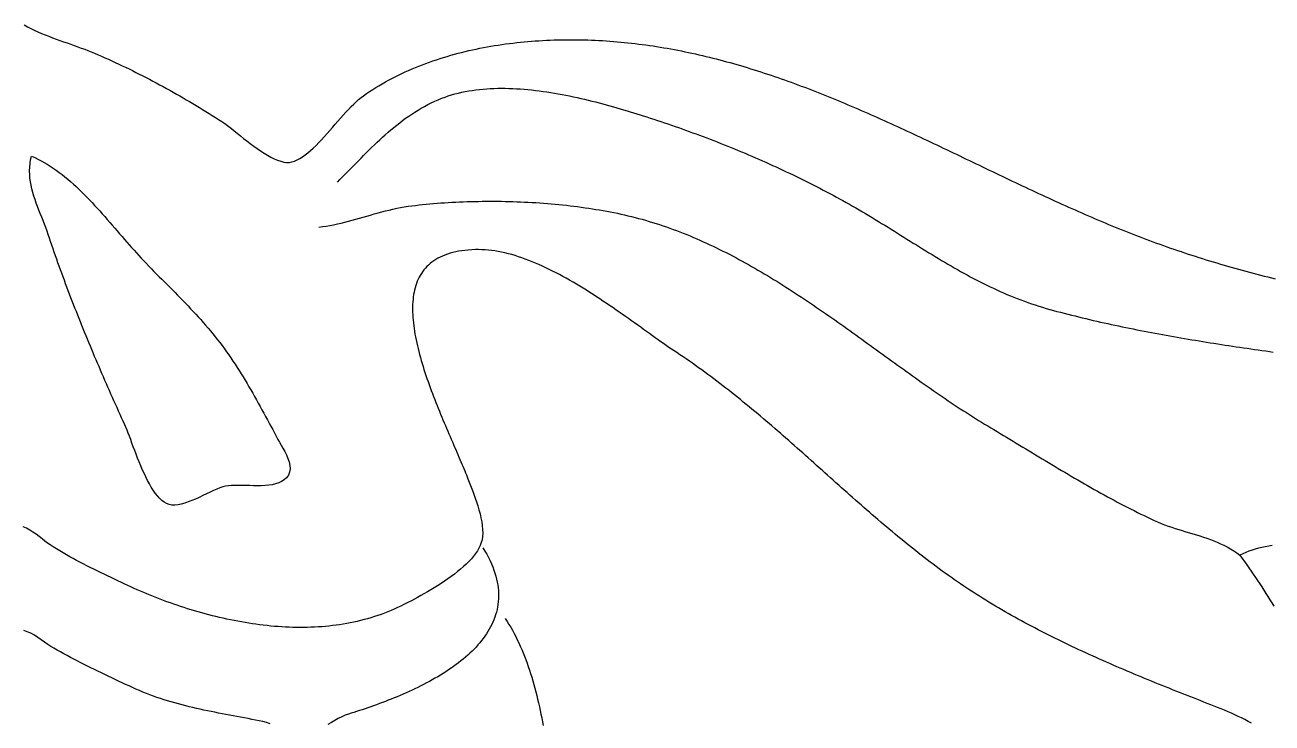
# Model space of a CAD drawing. Header units: millimetres. Extents: x 46 to 1464, y 30 to 1506.
# Drawn here: x 900.2 to 1234.6, y 533 to 720.2 of the extents above; entities that cross this region are included whole.
import ezdxf

# ---------------------------------------------------------------- set-up
doc = ezdxf.new("R2010")
doc.units = ezdxf.units.MM
doc.layers.add('0_0_0', color=3, linetype='Continuous')

msp = doc.modelspace()

# ---------------------------------------------------------------- linework, layer by layer
at = {"layer": '0_0_0'}
for points in [[(900.0132, 720.2041), (900.8979, 719.7127), (901.8065, 719.2425), (902.736, 718.7918), (903.6834, 718.3592), (904.6457, 717.9431), (905.6199, 717.542), (906.6031, 717.1543), (907.5921, 716.7785), (908.584, 716.4131), (909.5758, 716.0565), (910.5644, 715.7071), (911.5469, 715.3634), (912.5203, 715.0239), (913.4815, 714.6871), (914.4276, 714.3513), (915.3554, 714.0151), (916.2621, 713.6769), (917.1446, 713.3352), (918, 712.9884), (918.9262, 712.5997), (919.8522, 712.2048), (920.7779, 711.8039), (921.703, 711.3971), (922.6276, 710.9843), (923.5515, 710.5659), (924.4746, 710.1418), (925.3968, 709.7123), (926.3181, 709.2774), (927.2383, 708.8372), (928.1572, 708.3919), (929.075, 707.9416), (929.9913, 707.4863), (930.9061, 707.0263), (931.8193, 706.5615), (932.7309, 706.0922), (933.6407, 705.6185), (934.5486, 705.1405), (935.4545, 704.6582), (936.3583, 704.1718), (937.2599, 703.6815), (938.1592, 703.1873), (939.0562, 702.6894), (939.9506, 702.1878), (940.8425, 701.6827), (941.7316, 701.1742), (942.618, 700.6624), (943.5015, 700.1475), (944.382, 699.6295), (945.2593, 699.1086), (946.1335, 698.5849), (947.0044, 698.0585), (947.8719, 697.5295), (948.7359, 696.998), (949.5963, 696.4642), (950.453, 695.9281), (951.3059, 695.39), (952.1549, 694.8498), (953, 694.3078), (953.5647, 693.9258), (954.1874, 693.4741), (954.8629, 692.9613), (955.5863, 692.3962), (956.3527, 691.7878), (957.1571, 691.1448), (957.9944, 690.476), (958.8599, 689.7902), (959.7484, 689.0963), (960.655, 688.403), (961.5748, 687.7191), (962.5027, 687.0535), (963.4339, 686.415), (964.3633, 685.8124), (965.286, 685.2545), (966.197, 684.7501), (967.0913, 684.308), (967.964, 683.937), (968.8101, 683.646), (969.6247, 683.4437), (970.4027, 683.339), (971.1393, 683.3406), (971.8294, 683.4575), (972.5189, 683.6824), (973.2171, 683.988), (973.9231, 684.3688), (974.6361, 684.8189), (975.3552, 685.3327), (976.0796, 685.9046), (976.8084, 686.5287), (977.5408, 687.1994), (978.2759, 687.9111), (979.0128, 688.658), (979.7508, 689.4344), (980.4889, 690.2347), (981.2263, 691.0531), (981.9621, 691.884), (982.6956, 692.7216), (983.4258, 693.5603), (984.1519, 694.3944), (984.8731, 695.2182), (985.5885, 696.026), (986.2971, 696.8121), (986.9983, 697.5708), (987.6911, 698.2964), (988.3747, 698.9833), (989.0483, 699.6256), (989.7109, 700.2179), (990.3617, 700.7542), (991, 701.2291), (991.8151, 701.7905), (992.6388, 702.3396), (993.4709, 702.8765), (994.311, 703.4012), (995.1591, 703.914), (996.0149, 704.4148), (996.8781, 704.9037), (997.7486, 705.3809), (998.6262, 705.8464), (999.5105, 706.3003), (1000.4015, 706.7428), (1001.2988, 707.1738), (1002.2023, 707.5935), (1003.1118, 708.0019), (1004.027, 708.3992), (1004.9477, 708.7855), (1005.8737, 709.1608), (1006.8047, 709.5252), (1007.7407, 709.8788), (1008.6812, 710.2217), (1009.6262, 710.554), (1010.5755, 710.8758), (1011.5287, 711.1871), (1012.4856, 711.4882), (1013.4462, 711.7789), (1014.41, 712.0595), (1015.377, 712.33), (1016.3469, 712.5905), (1017.3195, 712.8411), (1018.2946, 713.0819), (1019.2719, 713.3129), (1020.2512, 713.5344), (1021.2323, 713.7463), (1022.2151, 713.9487), (1023.1992, 714.1417), (1024.1845, 714.3255), (1025.1707, 714.5001), (1026.1577, 714.6656), (1027.1451, 714.822), (1028.1329, 714.9696), (1029.1207, 715.1083), (1030.1084, 715.2382), (1031.0957, 715.3595), (1032.0825, 715.4722), (1033.0684, 715.5765), (1034.0534, 715.6723), (1035.0371, 715.7598), (1036.0194, 715.8392), (1037, 715.9104), (1038.0233, 715.9768), (1039.0441, 716.0356), (1040.0626, 716.0868), (1041.0787, 716.1306), (1042.0924, 716.1669), (1043.1037, 716.1959), (1044.1128, 716.2175), (1045.1195, 716.232), (1046.124, 716.2392), (1047.1262, 716.2393), (1048.1261, 716.2323), (1049.1238, 716.2183), (1050.1193, 716.1974), (1051.1127, 716.1696), (1052.1038, 716.1349), (1053.0929, 716.0935), (1054.0798, 716.0454), (1055.0646, 715.9906), (1056.0473, 715.9292), (1057.028, 715.8613), (1058.0066, 715.7869), (1058.9832, 715.7062), (1059.9579, 715.619), (1060.9305, 715.5256), (1061.9012, 715.4259), (1062.8699, 715.3201), (1063.8367, 715.2081), (1064.8017, 715.0901), (1065.7647, 714.9661), (1066.7259, 714.8362), (1067.6853, 714.7004), (1068.6429, 714.5588), (1069.5986, 714.4114), (1070.5526, 714.2583), (1071.5048, 714.0996), (1072.4553, 713.9353), (1073.4041, 713.7655), (1074.3512, 713.5903), (1075.2967, 713.4096), (1076.2404, 713.2237), (1077.1826, 713.0324), (1078.1231, 712.8359), (1079.0621, 712.6343), (1079.9995, 712.4275), (1080.9353, 712.2158), (1081.8696, 711.999), (1082.8024, 711.7773), (1083.7338, 711.5508), (1084.6636, 711.3195), (1085.592, 711.0834), (1086.519, 710.8427), (1087.4446, 710.5973), (1088.3688, 710.3474), (1089.2916, 710.093), (1090.2131, 709.8341), (1091.1333, 709.5708), (1092.0521, 709.3033), (1092.9697, 709.0314), (1093.8861, 708.7554), (1094.8011, 708.4752), (1095.715, 708.191), (1096.6277, 707.9027), (1097.5392, 707.6104), (1098.4495, 707.3143), (1099.3587, 707.0143), (1100.2668, 706.7105), (1101.1737, 706.403), (1102.0796, 706.0919), (1102.9845, 705.7771), (1103.8883, 705.4588), (1104.7911, 705.137), (1105.6929, 704.8118), (1106.5937, 704.4832), (1107.4936, 704.1513), (1108.3925, 703.8162), (1109.2905, 703.4778), (1110.1877, 703.1364), (1111.0839, 702.7919), (1111.9793, 702.4443), (1112.8739, 702.0939), (1113.7677, 701.7405), (1114.6606, 701.3843), (1115.5529, 701.0254), (1116.4443, 700.6637), (1117.335, 700.2994), (1118.2251, 699.9325), (1119.1144, 699.5631), (1120.0031, 699.1912), (1120.8911, 698.8169), (1121.7785, 698.4402), (1122.6653, 698.0612), (1123.5515, 697.6801), (1124.4371, 697.2967), (1125.3222, 696.9112), (1126.2068, 696.5237), (1127.0909, 696.1342), (1127.9745, 695.7428), (1128.8576, 695.3495), (1129.7403, 694.9544), (1130.6225, 694.5575), (1131.5044, 694.1589), (1132.3859, 693.7587), (1133.267, 693.3569), (1134.1478, 692.9536), (1135.0283, 692.5489), (1135.9084, 692.1428), (1136.7883, 691.7353), (1137.6679, 691.3266), (1138.5473, 690.9166), (1139.4265, 690.5055), (1140.3055, 690.0933), (1141.1843, 689.68), (1142.0629, 689.2658), (1142.9415, 688.8506), (1143.8199, 688.4347), (1144.6982, 688.0179), (1145.5764, 687.6003), (1146.4546, 687.1821), (1147.3327, 686.7633), (1148.2109, 686.3439), (1149.089, 685.924), (1149.9672, 685.5037), (1150.8454, 685.083), (1151.7237, 684.662), (1152.6021, 684.2407), (1153.4806, 683.8192), (1154.3593, 683.3976), (1155.238, 682.9759), (1156.117, 682.5542), (1156.9961, 682.1325), (1157.8755, 681.7109), (1158.7551, 681.2895), (1159.635, 680.8683), (1160.5151, 680.4474), (1161.3955, 680.0268), (1162.2762, 679.6066), (1163.1573, 679.1869), (1164.0387, 678.7676), (1164.9206, 678.349), (1165.8028, 677.931), (1166.6854, 677.5137), (1167.5684, 677.0972), (1168.452, 676.6814), (1169.336, 676.2666), (1170.2205, 675.8526), (1171.1055, 675.4397), (1171.9911, 675.0278), (1172.8772, 674.6171), (1173.7639, 674.2075), (1174.6512, 673.7991), (1175.5391, 673.3921), (1176.4277, 672.9864), (1177.317, 672.5821), (1178.2069, 672.1793), (1179.0975, 671.778), (1179.9889, 671.3783), (1180.881, 670.9803), (1181.7739, 670.5839), (1182.6675, 670.1894), (1183.562, 669.7967), (1184.4573, 669.4058), (1185.3534, 669.0169), (1186.2504, 668.6301), (1187.1483, 668.2453), (1188.0471, 667.8626), (1188.9469, 667.4821), (1189.8476, 667.1039), (1190.7492, 666.7279), (1191.6519, 666.3544), (1192.5556, 665.9833), (1193.4602, 665.6146), (1194.366, 665.2485), (1195.2728, 664.8851), (1196.1807, 664.5242), (1197.0898, 664.1662), (1198, 663.8109), (1198.9235, 663.454), (1199.8496, 663.1001), (1200.778, 662.7492), (1201.7088, 662.4014), (1202.642, 662.0566), (1203.5774, 661.7148), (1204.515, 661.376), (1205.4548, 661.0402), (1206.3968, 660.7075), (1207.3408, 660.3778), (1208.2869, 660.0511), (1209.2349, 659.7274), (1210.185, 659.4067), (1211.1369, 659.089), (1212.0907, 658.7744), (1213.0463, 658.4628), (1214.0037, 658.1542), (1214.9629, 657.8486), (1215.9237, 657.546), (1216.8861, 657.2465), (1217.8502, 656.9499), (1218.8157, 656.6564), (1219.7828, 656.3659), (1220.7514, 656.0784), (1221.7213, 655.794), (1222.6927, 655.5126), (1223.6653, 655.2341), (1224.6392, 654.9587), (1225.6144, 654.6863), (1226.5907, 654.417), (1227.5682, 654.1506), (1228.5467, 653.8873), (1229.5263, 653.627), (1230.507, 653.3697), (1231.4885, 653.1154), (1232.471, 652.8642), (1233.4544, 652.6159), (1234.4386, 652.3707), (1235.4235, 652.1285)], [(984, 678), (984.7079, 678.7131), (985.4139, 679.4297), (986.1182, 680.1492), (986.8216, 680.8707), (987.5245, 681.5936), (988.2275, 682.3169), (988.931, 683.04), (989.6357, 683.7622), (990.3421, 684.4826), (991.0507, 685.2005), (991.762, 685.9152), (992.4766, 686.6259), (993.195, 687.3319), (993.9177, 688.0324), (994.6453, 688.7265), (995.3784, 689.4137), (996.1174, 690.0931), (996.8628, 690.764), (997.6153, 691.4256), (998.3754, 692.0772), (999.1435, 692.718), (999.9203, 693.3472), (1000.7062, 693.9641), (1001.5018, 694.568), (1002.3076, 695.1581), (1003.1242, 695.7336), (1003.9521, 696.2938), (1004.7919, 696.8379), (1005.644, 697.3652), (1006.509, 697.8749), (1007.3874, 698.3662), (1008.2798, 698.8385), (1009.1868, 699.2909), (1010.1087, 699.7228), (1011.0463, 700.1332), (1012, 700.5216), (1012.8664, 700.8472), (1013.7443, 701.1497), (1014.6333, 701.4295), (1015.5328, 701.6871), (1016.4424, 701.923), (1017.3617, 702.1375), (1018.2903, 702.3313), (1019.2277, 702.5046), (1020.1735, 702.6581), (1021.1272, 702.792), (1022.0884, 702.907), (1023.0567, 703.0034), (1024.0316, 703.0817), (1025.0127, 703.1424), (1025.9996, 703.1859), (1026.9917, 703.2127), (1027.9887, 703.2232), (1028.9902, 703.2179), (1029.9957, 703.1973), (1031.0047, 703.1617), (1032.0168, 703.1118), (1033.0316, 703.0478), (1034.0487, 702.9703), (1035.0675, 702.8798), (1036.0877, 702.7767), (1037.1089, 702.6614), (1038.1305, 702.5344), (1039.1522, 702.3962), (1040.1735, 702.2472), (1041.194, 702.0879), (1042.2132, 701.9187), (1043.2307, 701.7402), (1044.246, 701.5526), (1045.2588, 701.3566), (1046.2686, 701.1526), (1047.2749, 700.9409), (1048.2773, 700.7222), (1049.2754, 700.4968), (1050.2687, 700.2652), (1051.2568, 700.0278), (1052.2392, 699.7852), (1053.2156, 699.5377), (1054.1854, 699.2859), (1055.1483, 699.0301), (1056.1037, 698.7709), (1057.0514, 698.5086), (1057.9907, 698.2438), (1058.9213, 697.977), (1059.8428, 697.7085), (1060.7547, 697.4388), (1061.6565, 697.1684), (1062.5479, 696.8977), (1063.4284, 696.6273), (1064.2975, 696.3575), (1065.1548, 696.0888), (1066, 695.8217), (1066.9475, 695.5194), (1067.8951, 695.214), (1068.8426, 694.9054), (1069.79, 694.5937), (1070.7372, 694.2788), (1071.6843, 693.9608), (1072.6312, 693.6396), (1073.5777, 693.3153), (1074.524, 692.9878), (1075.4699, 692.6572), (1076.4153, 692.3234), (1077.3603, 691.9864), (1078.3048, 691.6463), (1079.2487, 691.3031), (1080.1921, 690.9567), (1081.1347, 690.6072), (1082.0767, 690.2545), (1083.018, 689.8986), (1083.9584, 689.5396), (1084.8981, 689.1775), (1085.8368, 688.8122), (1086.7746, 688.4437), (1087.7115, 688.0721), (1088.6473, 687.6974), (1089.5821, 687.3195), (1090.5158, 686.9385), (1091.4483, 686.5543), (1092.3796, 686.167), (1093.3096, 685.7765), (1094.2384, 685.3829), (1095.1658, 684.9861), (1096.0919, 684.5862), (1097.0165, 684.1832), (1097.9396, 683.777), (1098.8612, 683.3676), (1099.7813, 682.9551), (1100.6997, 682.5395), (1101.6164, 682.1207), (1102.5315, 681.6988), (1103.4448, 681.2737), (1104.3563, 680.8455), (1105.2659, 680.4142), (1106.1737, 679.9797), (1107.0795, 679.5421), (1107.9833, 679.1013), (1108.8851, 678.6574), (1109.7848, 678.2104), (1110.6824, 677.7602), (1111.5779, 677.3068), (1112.4711, 676.8504), (1113.362, 676.3907), (1114.2507, 675.928), (1115.1369, 675.4621), (1116.0208, 674.9931), (1116.9023, 674.5209), (1117.7812, 674.0456), (1118.6576, 673.5672), (1119.5314, 673.0856), (1120.4026, 672.6009), (1121.2711, 672.1131), (1122.1369, 671.6221), (1123, 671.128), (1123.8776, 670.6203), (1124.7515, 670.1097), (1125.622, 669.5962), (1126.4891, 669.0801), (1127.3531, 668.5618), (1128.2142, 668.0414), (1129.0726, 667.5191), (1129.9285, 666.9953), (1130.7821, 666.4701), (1131.6336, 665.9439), (1132.4833, 665.4168), (1133.3312, 664.8891), (1134.1776, 664.361), (1135.0228, 663.8329), (1135.8668, 663.3048), (1136.71, 662.7772), (1137.5525, 662.2501), (1138.3945, 661.724), (1139.2362, 661.1989), (1140.0779, 660.6752), (1140.9197, 660.1532), (1141.7618, 659.6329), (1142.6045, 659.1148), (1143.4479, 658.599), (1144.2922, 658.0857), (1145.1376, 657.5753), (1145.9844, 657.068), (1146.8328, 656.564), (1147.6829, 656.0635), (1148.5349, 655.5669), (1149.3891, 655.0743), (1150.2457, 654.586), (1151.1047, 654.1022), (1151.9666, 653.6233), (1152.8314, 653.1493), (1153.6994, 652.6807), (1154.5707, 652.2175), (1155.4456, 651.7601), (1156.3243, 651.3088), (1157.2069, 650.8637), (1158.0937, 650.425), (1158.9849, 649.9932), (1159.8806, 649.5683), (1160.7812, 649.1506), (1161.6867, 648.7405), (1162.5974, 648.338), (1163.5134, 647.9435), (1164.4351, 647.5573), (1165.3626, 647.1795), (1166.296, 646.8104), (1167.2356, 646.4502), (1168.1817, 646.0992), (1169.1343, 645.7577), (1170.0937, 645.4259), (1171.0602, 645.104), (1172.0338, 644.7922), (1173.0148, 644.4909), (1174.0035, 644.2002), (1175, 643.9205), (1175.9649, 643.6578), (1176.9305, 643.3986), (1177.897, 643.1427), (1178.8642, 642.8902), (1179.8321, 642.641), (1180.8007, 642.395), (1181.7701, 642.1523), (1182.7402, 641.9126), (1183.711, 641.6761), (1184.6824, 641.4426), (1185.6545, 641.2122), (1186.6273, 640.9847), (1187.6008, 640.7601), (1188.5748, 640.5384), (1189.5495, 640.3194), (1190.5248, 640.1033), (1191.5007, 639.8899), (1192.4772, 639.6792), (1193.4543, 639.4711), (1194.432, 639.2656), (1195.4102, 639.0626), (1196.389, 638.8621), (1197.3683, 638.6641), (1198.3481, 638.4684), (1199.3284, 638.2751), (1200.3093, 638.0841), (1201.2906, 637.8954), (1202.2724, 637.7089), (1203.2547, 637.5245), (1204.2374, 637.3423), (1205.2206, 637.1621), (1206.2042, 636.9839), (1207.1883, 636.8077), (1208.1727, 636.6335), (1209.1576, 636.4611), (1210.1428, 636.2905), (1211.1284, 636.1218), (1212.1144, 635.9548), (1213.1008, 635.7894), (1214.0875, 635.6257), (1215.0745, 635.4637), (1216.0618, 635.3031), (1217.0495, 635.1441), (1218.0375, 634.9865), (1219.0257, 634.8304), (1220.0142, 634.6756), (1221.003, 634.5221), (1221.9921, 634.3699), (1222.9814, 634.2189), (1223.9709, 634.0691), (1224.9606, 633.9204), (1225.9506, 633.7728), (1226.9407, 633.6262), (1227.9311, 633.4806), (1228.9216, 633.336), (1229.9123, 633.1923), (1230.9031, 633.0494), (1231.8941, 632.9073), (1232.8852, 632.7659), (1233.8764, 632.6253), (1234.8678, 632.4853)], [(979, 666), (980.0055, 666.1169), (981.0078, 666.2601), (982.007, 666.4274), (983.0037, 666.6166), (983.9981, 666.8253), (984.9907, 667.0515), (985.9818, 667.293), (986.9718, 667.5474), (987.9611, 667.8125), (988.9501, 668.0863), (989.9391, 668.3664), (990.9285, 668.6506), (991.9187, 668.9368), (992.91, 669.2226), (993.903, 669.506), (994.8978, 669.7846), (995.8949, 670.0563), (996.8947, 670.3188), (997.8976, 670.57), (998.9039, 670.8076), (999.914, 671.0294), (1000.9283, 671.2332), (1001.9471, 671.4168), (1002.9709, 671.5779), (1004, 671.7144), (1004.9478, 671.8248), (1005.9019, 671.93), (1006.8619, 672.0301), (1007.8278, 672.125), (1008.7991, 672.2146), (1009.7757, 672.2991), (1010.7573, 672.3783), (1011.7438, 672.4523), (1012.7347, 672.521), (1013.73, 672.5844), (1014.7294, 672.6424), (1015.7325, 672.6952), (1016.7393, 672.7426), (1017.7494, 672.7847), (1018.7626, 672.8214), (1019.7786, 672.8527), (1020.7973, 672.8785), (1021.8184, 672.899), (1022.8416, 672.914), (1023.8667, 672.9236), (1024.8934, 672.9277), (1025.9216, 672.9262), (1026.9509, 672.9193), (1027.9812, 672.9069), (1029.0122, 672.8889), (1030.0436, 672.8653), (1031.0752, 672.8362), (1032.1068, 672.8015), (1033.1381, 672.7611), (1034.1689, 672.7151), (1035.199, 672.6635), (1036.228, 672.6062), (1037.2558, 672.5433), (1038.2822, 672.4746), (1039.3068, 672.4003), (1040.3295, 672.3202), (1041.3499, 672.2343), (1042.3679, 672.1427), (1043.3833, 672.0454), (1044.3957, 671.9422), (1045.4049, 671.8332), (1046.4108, 671.7183), (1047.413, 671.5977), (1048.4113, 671.4711), (1049.4055, 671.3387), (1050.3953, 671.2004), (1051.3805, 671.0562), (1052.3608, 670.906), (1053.3361, 670.7499), (1054.306, 670.5878), (1055.2703, 670.4197), (1056.2288, 670.2456), (1057.1813, 670.0656), (1058.1275, 669.8795), (1059.0671, 669.6873), (1060, 669.4891), (1060.961, 669.2759), (1061.9183, 669.0536), (1062.8717, 668.8222), (1063.8215, 668.5819), (1064.7677, 668.3327), (1065.7102, 668.0749), (1066.6491, 667.8085), (1067.5845, 667.5336), (1068.5165, 667.2504), (1069.445, 666.9589), (1070.3701, 666.6593), (1071.2918, 666.3517), (1072.2102, 666.0362), (1073.1254, 665.713), (1074.0374, 665.3821), (1074.9462, 665.0437), (1075.8519, 664.6978), (1076.7545, 664.3446), (1077.6541, 663.9843), (1078.5507, 663.6169), (1079.4443, 663.2425), (1080.335, 662.8613), (1081.2229, 662.4734), (1082.108, 662.0789), (1082.9903, 661.6779), (1083.8699, 661.2705), (1084.7468, 660.8569), (1085.6211, 660.4371), (1086.4928, 660.0113), (1087.3619, 659.5796), (1088.2286, 659.1421), (1089.0928, 658.699), (1089.9546, 658.2502), (1090.8141, 657.7961), (1091.6712, 657.3366), (1092.5261, 656.872), (1093.3787, 656.4022), (1094.2292, 655.9275), (1095.0775, 655.4479), (1095.9237, 654.9635), (1096.7679, 654.4746), (1097.6101, 653.9811), (1098.4503, 653.4833), (1099.2887, 652.9811), (1100.1251, 652.4749), (1100.9597, 651.9645), (1101.7926, 651.4503), (1102.6237, 650.9323), (1103.4532, 650.4105), (1104.2809, 649.8852), (1105.1071, 649.3564), (1105.9318, 648.8243), (1106.7549, 648.289), (1107.5766, 647.7505), (1108.3969, 647.2091), (1109.2157, 646.6648), (1110.0333, 646.1177), (1110.8496, 645.568), (1111.6646, 645.0158), (1112.4785, 644.4612), (1113.2911, 643.9042), (1114.1027, 643.3451), (1114.9133, 642.784), (1115.7228, 642.2208), (1116.5313, 641.6559), (1117.339, 641.0893), (1118.1457, 640.521), (1118.9516, 639.9513), (1119.7568, 639.3802), (1120.5612, 638.8079), (1121.3648, 638.2345), (1122.1679, 637.66), (1122.9703, 637.0847), (1123.7722, 636.5086), (1124.5735, 635.9318), (1125.3744, 635.3544), (1126.1748, 634.7767), (1126.9749, 634.1986), (1127.7746, 633.6204), (1128.574, 633.042), (1129.3731, 632.4637), (1130.1721, 631.8856), (1130.9709, 631.3077), (1131.7696, 630.7302), (1132.5682, 630.1532), (1133.3668, 629.5769), (1134.1654, 629.0012), (1134.9641, 628.4265), (1135.7629, 627.8527), (1136.5618, 627.28), (1137.361, 626.7085), (1138.1603, 626.1383), (1138.96, 625.5695), (1139.76, 625.0023), (1140.5604, 624.4368), (1141.3612, 623.8731), (1142.1625, 623.3112), (1142.9643, 622.7514), (1143.7666, 622.1937), (1144.5696, 621.6383), (1145.3732, 621.0852), (1146.1774, 620.5347), (1146.9825, 619.9867), (1147.7883, 619.4414), (1148.5949, 618.899), (1149.4024, 618.3596), (1150.2109, 617.8232), (1151.0203, 617.29), (1151.8307, 616.76), (1152.6421, 616.2336), (1153.4547, 615.7106), (1154.2684, 615.1913), (1155.0832, 614.6757), (1155.8993, 614.1641), (1156.7167, 613.6564), (1157.5354, 613.1529), (1158.3555, 612.6536), (1159.177, 612.1586), (1160, 611.6682), (1160.86, 611.1574), (1161.7203, 610.6448), (1162.5809, 610.1304), (1163.4418, 609.6145), (1164.303, 609.0971), (1165.1645, 608.5784), (1166.0265, 608.0587), (1166.8888, 607.538), (1167.7517, 607.0165), (1168.615, 606.4944), (1169.4788, 605.9718), (1170.3431, 605.4489), (1171.2081, 604.9258), (1172.0736, 604.4028), (1172.9398, 603.8799), (1173.8067, 603.3573), (1174.6743, 602.8352), (1175.5426, 602.3137), (1176.4117, 601.793), (1177.2816, 601.2732), (1178.1523, 600.7546), (1179.0239, 600.2372), (1179.8964, 599.7213), (1180.7698, 599.2069), (1181.6442, 598.6943), (1182.5195, 598.1836), (1183.3959, 597.6749), (1184.2734, 597.1684), (1185.1519, 596.6643), (1186.0316, 596.1628), (1186.9124, 595.6639), (1187.7944, 595.1679), (1188.6776, 594.6749), (1189.562, 594.185), (1190.4477, 593.6985), (1191.3348, 593.2154), (1192.2232, 592.736), (1193.1129, 592.2603), (1194.0041, 591.7886), (1194.8967, 591.3211), (1195.7907, 590.8578), (1196.6863, 590.3989), (1197.5834, 589.9446), (1198.4821, 589.495), (1199.3823, 589.0504), (1200.2842, 588.6108), (1201.1878, 588.1764), (1202.093, 587.7474), (1203, 587.324), (1203.927, 586.9104), (1204.8602, 586.5236), (1205.7984, 586.1607), (1206.741, 585.8184), (1207.687, 585.4939), (1208.6356, 585.184), (1209.5859, 584.8856), (1210.537, 584.5957), (1211.4881, 584.3112), (1212.4384, 584.0291), (1213.3869, 583.7462), (1214.3327, 583.4597), (1215.2752, 583.1663), (1216.2133, 582.863), (1217.1462, 582.5469), (1218.073, 582.2147), (1218.993, 581.8634), (1219.9051, 581.49), (1220.8086, 581.0915), (1221.7026, 580.6647), (1222.5863, 580.2066), (1223.4587, 579.7141), (1224.319, 579.1842), (1225.1664, 578.6139), (1226, 578)], [(1229.1019, 532.9824), (1228.2183, 533.4478), (1227.3294, 533.9041), (1226.4348, 534.3509), (1225.5345, 534.788), (1224.6281, 535.2151), (1223.7156, 535.6318), (1222.7967, 536.0378), (1221.8713, 536.4329), (1220.9391, 536.8167), (1220, 537.189), (1219.0747, 537.5487), (1218.1483, 537.9091), (1217.2209, 538.2704), (1216.2927, 538.6324), (1215.3635, 538.9954), (1214.4335, 539.3593), (1213.5028, 539.7242), (1212.5714, 540.0901), (1211.6394, 540.4571), (1210.7068, 540.8253), (1209.7738, 541.1946), (1208.8403, 541.5653), (1207.9064, 541.9372), (1206.9723, 542.3105), (1206.0379, 542.6851), (1205.1033, 543.0613), (1204.1686, 543.439), (1203.2338, 543.8182), (1202.2991, 544.199), (1201.3645, 544.5815), (1200.4299, 544.9658), (1199.4956, 545.3518), (1198.5616, 545.7396), (1197.6279, 546.1294), (1196.6945, 546.521), (1195.7616, 546.9147), (1194.8293, 547.3104), (1193.8975, 547.7081), (1192.9664, 548.1081), (1192.0359, 548.5102), (1191.1063, 548.9145), (1190.1775, 549.3212), (1189.2495, 549.7302), (1188.3226, 550.1416), (1187.3966, 550.5555), (1186.4718, 550.9719), (1185.548, 551.3909), (1184.6255, 551.8124), (1183.7043, 552.2367), (1182.7844, 552.6636), (1181.8659, 553.0934), (1180.9489, 553.5259), (1180.0334, 553.9613), (1179.1195, 554.3997), (1178.2073, 554.841), (1177.2967, 555.2854), (1176.388, 555.7329), (1175.4811, 556.1835), (1174.576, 556.6373), (1173.673, 557.0943), (1172.772, 557.5547), (1171.8731, 558.0184), (1170.9763, 558.4855), (1170.0818, 558.956), (1169.1896, 559.4301), (1168.2997, 559.9077), (1167.4122, 560.3889), (1166.5272, 560.8738), (1165.6447, 561.3624), (1164.7648, 561.8548), (1163.8876, 562.351), (1163.0131, 562.851), (1162.1414, 563.355), (1161.2726, 563.863), (1160.4067, 564.375), (1159.5437, 564.8911), (1158.6838, 565.4113), (1157.827, 565.9357), (1156.9734, 566.4644), (1156.123, 566.9973), (1155.2759, 567.5346), (1154.4321, 568.0763), (1153.5918, 568.6225), (1152.755, 569.1731), (1151.9217, 569.7283), (1151.092, 570.2881), (1150.266, 570.8526), (1149.4437, 571.4218), (1148.6252, 571.9957), (1147.8106, 572.5745), (1147, 573.1582), (1146.1814, 573.7543), (1145.3664, 574.3537), (1144.5549, 574.9563), (1143.7468, 575.562), (1142.942, 576.1707), (1142.1403, 576.7824), (1141.3418, 577.3969), (1140.5464, 578.0142), (1139.7539, 578.6342), (1138.9643, 579.2568), (1138.1774, 579.8819), (1137.3933, 580.5095), (1136.6118, 581.1395), (1135.8328, 581.7719), (1135.0562, 582.4064), (1134.282, 583.0431), (1133.5101, 583.6819), (1132.7403, 584.3227), (1131.9727, 584.9654), (1131.2071, 585.6099), (1130.4434, 586.2562), (1129.6816, 586.9041), (1128.9215, 587.5537), (1128.1631, 588.2048), (1127.4063, 588.8574), (1126.6509, 589.5113), (1125.8971, 590.1665), (1125.1445, 590.8229), (1124.3932, 591.4805), (1123.643, 592.1391), (1122.894, 592.7987), (1122.1459, 593.4591), (1121.3987, 594.1204), (1120.6524, 594.7825), (1119.9068, 595.4452), (1119.1618, 596.1085), (1118.4174, 596.7723), (1117.6735, 597.4365), (1116.93, 598.1011), (1116.1868, 598.7659), (1115.4438, 599.4309), (1114.7009, 600.0961), (1113.9581, 600.7613), (1113.2153, 601.4264), (1112.4724, 602.0914), (1111.7292, 602.7563), (1110.9858, 603.4208), (1110.242, 604.085), (1109.4977, 604.7487), (1108.7529, 605.412), (1108.0075, 606.0746), (1107.2613, 606.7366), (1106.5144, 607.3978), (1105.7665, 608.0582), (1105.0177, 608.7177), (1104.2678, 609.3762), (1103.5168, 610.0337), (1102.7646, 610.69), (1102.011, 611.3451), (1101.2561, 611.9988), (1100.4997, 612.6513), (1099.7417, 613.3022), (1098.982, 613.9516), (1098.2206, 614.5994), (1097.4574, 615.2456), (1096.6923, 615.8899), (1095.9251, 616.5324), (1095.1559, 617.173), (1094.3846, 617.8116), (1093.611, 618.4481), (1092.835, 619.0824), (1092.0566, 619.7145), (1091.2757, 620.3443), (1090.4923, 620.9717), (1089.7061, 621.5966), (1088.9172, 622.2189), (1088.1254, 622.8387), (1087.3307, 623.4557), (1086.533, 624.0699), (1085.7321, 624.6813), (1084.9281, 625.2897), (1084.1208, 625.8951), (1083.3102, 626.4974), (1082.4961, 627.0965), (1081.6784, 627.6923), (1080.8572, 628.2849), (1080.0322, 628.874), (1079.2035, 629.4596), (1078.3709, 630.0416), (1077.5343, 630.62), (1076.6937, 631.1946), (1075.8489, 631.7655), (1075, 632.3325), (1074.3149, 632.7903), (1073.619, 633.2614), (1072.9125, 633.7449), (1072.1957, 634.2402), (1071.4688, 634.7466), (1070.7321, 635.2635), (1069.9859, 635.7901), (1069.2303, 636.3258), (1068.4658, 636.8699), (1067.6924, 637.4217), (1066.9106, 637.9806), (1066.1205, 638.5459), (1065.3224, 639.1168), (1064.5166, 639.6927), (1063.7033, 640.273), (1062.8828, 640.857), (1062.0554, 641.4439), (1061.2213, 642.0331), (1060.3808, 642.624), (1059.5341, 643.2158), (1058.6815, 643.8079), (1057.8233, 644.3995), (1056.9597, 644.9901), (1056.091, 645.5789), (1055.2174, 646.1653), (1054.3392, 646.7485), (1053.4567, 647.328), (1052.5701, 647.903), (1051.6797, 648.4728), (1050.7858, 649.0368), (1049.8886, 649.5943), (1048.9883, 650.1446), (1048.0853, 650.687), (1047.1797, 651.2209), (1046.2719, 651.7456), (1045.3621, 652.2604), (1044.4506, 652.7646), (1043.5377, 653.2575), (1042.6235, 653.7385), (1041.7084, 654.207), (1040.7926, 654.6621), (1039.8763, 655.1032), (1038.9599, 655.5297), (1038.0437, 655.9409), (1037.1277, 656.3361), (1036.2124, 656.7147), (1035.298, 657.0758), (1034.3847, 657.419), (1033.4728, 657.7434), (1032.5626, 658.0484), (1031.6543, 658.3334), (1030.7482, 658.5976), (1029.8446, 658.8404), (1028.9436, 659.0611), (1028.0456, 659.2591), (1027.1509, 659.4336), (1026.2596, 659.5839), (1025.3721, 659.7094), (1024.4886, 659.8095), (1023.6094, 659.8834), (1022.7347, 659.9304), (1021.8648, 659.9499), (1021, 659.9413), (1020.0387, 659.9027), (1019.1107, 659.8397), (1018.2156, 659.7524), (1017.3528, 659.6414), (1016.522, 659.507), (1015.7227, 659.3497), (1014.9544, 659.1698), (1014.2168, 658.9677), (1013.5094, 658.7439), (1012.8317, 658.4987), (1012.1834, 658.2325), (1011.5639, 657.9457), (1010.9729, 657.6388), (1010.4099, 657.3121), (1009.8745, 656.966), (1009.3662, 656.6009), (1008.8846, 656.2173), (1008.4293, 655.8155), (1007.9998, 655.3959), (1007.5957, 654.9589), (1007.2165, 654.5049), (1006.8618, 654.0344), (1006.5312, 653.5477), (1006.2243, 653.0451), (1005.9406, 652.5272), (1005.6796, 651.9944), (1005.4409, 651.4469), (1005.2242, 650.8852), (1005.0289, 650.3098), (1004.8546, 649.7209), (1004.7008, 649.1191), (1004.5673, 648.5047), (1004.4534, 647.8781), (1004.3588, 647.2396), (1004.283, 646.5898), (1004.2256, 645.929), (1004.1862, 645.2576), (1004.1643, 644.576), (1004.1594, 643.8846), (1004.1712, 643.1838), (1004.1992, 642.474), (1004.243, 641.7556), (1004.3021, 641.029), (1004.3761, 640.2946), (1004.4646, 639.5528), (1004.5671, 638.8039), (1004.6831, 638.0485), (1004.8123, 637.2869), (1004.9542, 636.5194), (1005.1084, 635.7466), (1005.2744, 634.9687), (1005.4518, 634.1862), (1005.6402, 633.3995), (1005.8391, 632.609), (1006.048, 631.8151), (1006.2667, 631.0181), (1006.4945, 630.2186), (1006.7311, 629.4168), (1006.976, 628.6132), (1007.2289, 627.8082), (1007.4892, 627.0022), (1007.7565, 626.1955), (1008.0304, 625.3886), (1008.3104, 624.5819), (1008.5962, 623.7758), (1008.8872, 622.9706), (1009.1831, 622.1668), (1009.4834, 621.3648), (1009.7876, 620.565), (1010.0954, 619.7677), (1010.4062, 618.9734), (1010.7197, 618.1825), (1011.0355, 617.3953), (1011.3529, 616.6123), (1011.6718, 615.8339), (1011.9915, 615.0604), (1012.3117, 614.2923), (1012.6319, 613.53), (1012.9518, 612.7738), (1013.2707, 612.0242), (1013.5884, 611.2815), (1013.9044, 610.5462), (1014.2182, 609.8187), (1014.5294, 609.0993), (1014.8376, 608.3885), (1015.1423, 607.6866), (1015.4431, 606.994), (1015.7396, 606.3113), (1016.0312, 605.6387), (1016.3177, 604.9766), (1016.5985, 604.3255), (1016.8732, 603.6857), (1017.1414, 603.0577), (1017.4026, 602.4418), (1017.6564, 601.8385), (1017.9024, 601.2481), (1018.14, 600.671), (1018.369, 600.1077), (1018.5888, 599.5586), (1018.799, 599.024), (1018.9992, 598.5043), (1019.189, 598), (1019.5058, 597.1568), (1019.8463, 596.2615), (1020.2026, 595.3209), (1020.5672, 594.3418), (1020.9323, 593.3311), (1021.2902, 592.2957), (1021.6333, 591.2424), (1021.9537, 590.1781), (1022.2439, 589.1096), (1022.4962, 588.0437), (1022.7028, 586.9875), (1022.856, 585.9476), (1022.9482, 584.931), (1022.9716, 583.9446), (1022.9187, 582.9951), (1022.7816, 582.0895), (1022.5905, 581.3634), (1022.3198, 580.6372), (1021.9739, 579.9118), (1021.5575, 579.1883), (1021.0751, 578.4677), (1020.5314, 577.751), (1019.9308, 577.0393), (1019.2781, 576.3334), (1018.5778, 575.6346), (1017.8344, 574.9437), (1017.0526, 574.2619), (1016.237, 573.59), (1015.3921, 572.9292), (1014.5226, 572.2805), (1013.633, 571.6448), (1012.7279, 571.0233), (1011.8119, 570.4169), (1010.8896, 569.8266), (1009.9656, 569.2535), (1009.0444, 568.6985), (1008.1307, 568.1628), (1007.229, 567.6473), (1006.344, 567.153), (1005.4802, 566.681), (1004.6422, 566.2322), (1003.8346, 565.8078), (1003.062, 565.4087), (1002.329, 565.0359), (1001.6401, 564.6904), (1001, 564.3734), (1000.1363, 563.9582), (999.2662, 563.5601), (998.3898, 563.1789), (997.5073, 562.8144), (996.6188, 562.4664), (995.7245, 562.1348), (994.8247, 561.8193), (993.9194, 561.5199), (993.0089, 561.2363), (992.0934, 560.9683), (991.173, 560.7159), (990.2479, 560.4787), (989.3182, 560.2566), (988.3843, 560.0496), (987.4462, 559.8572), (986.5041, 559.6795), (985.5583, 559.5162), (984.6088, 559.3672), (983.6559, 559.2322), (982.6998, 559.1112), (981.7406, 559.0039), (980.7784, 558.9101), (979.8136, 558.8297), (978.8463, 558.7625), (977.8765, 558.7083), (976.9046, 558.6669), (975.9308, 558.6383), (974.9551, 558.6221), (973.9777, 558.6183), (972.9989, 558.6266), (972.0189, 558.6469), (971.0377, 558.6789), (970.0557, 558.7226), (969.0729, 558.7778), (968.0895, 558.8442), (967.1058, 558.9217), (966.1218, 559.0101), (965.1379, 559.1093), (964.1541, 559.219), (963.1706, 559.3392), (962.1877, 559.4695), (961.2055, 559.6099), (960.2241, 559.7602), (959.2439, 559.9201), (958.2648, 560.0896), (957.2872, 560.2684), (956.3112, 560.4564), (955.337, 560.6534), (954.3647, 560.8591), (953.3946, 561.0736), (952.4268, 561.2965), (951.4615, 561.5276), (950.4988, 561.7669), (949.5391, 562.0142), (948.5823, 562.2692), (947.6288, 562.5317), (946.6787, 562.8017), (945.7322, 563.079), (944.7894, 563.3633), (943.8506, 563.6545), (942.9158, 563.9524), (941.9854, 564.2568), (941.0595, 564.5676), (940.1382, 564.8846), (939.2217, 565.2076), (938.3103, 565.5364), (937.4041, 565.8709), (936.5032, 566.2108), (935.6079, 566.5561), (934.7183, 566.9065), (933.8347, 567.2619), (932.9571, 567.622), (932.0858, 567.9868), (931.221, 568.356), (930.3628, 568.7294), (929.5114, 569.1069), (928.667, 569.4884), (927.8298, 569.8735), (927, 570.2623), (926.0877, 570.6931), (925.1701, 571.1261), (924.2481, 571.5618), (923.3225, 572.0004), (922.3941, 572.4422), (921.4638, 572.8876), (920.5325, 573.3368), (919.6008, 573.7903), (918.6698, 574.2482), (917.7402, 574.711), (916.8128, 575.179), (915.8885, 575.6525), (914.9682, 576.1317), (914.0526, 576.6171), (913.1426, 577.1089), (912.2391, 577.6075), (911.3428, 578.1132), (910.4547, 578.6263), (909.5755, 579.1471), (908.7061, 579.676), (907.8473, 580.2132), (907, 580.7592), (906.3147, 581.2358), (905.5906, 581.7812), (904.8319, 582.3726), (904.043, 582.9869), (903.2283, 583.6012), (902.3921, 584.1927), (901.5389, 584.7383), (900.673, 585.2153), (899.7988, 585.6006)], [(1023, 580), (1023.5416, 579.1184), (1024.0434, 578.2463), (1024.5059, 577.3835), (1024.9298, 576.5301), (1025.3157, 575.686), (1025.6641, 574.8512), (1025.9757, 574.0256), (1026.2511, 573.2092), (1026.4908, 572.4019), (1026.6955, 571.6038), (1026.8658, 570.8148), (1027.0022, 570.0348), (1027.1055, 569.2639), (1027.1761, 568.5019), (1027.2147, 567.7489), (1027.2219, 567.0048), (1027.1983, 566.2696), (1027.1445, 565.5433), (1027.0611, 564.8257), (1026.9486, 564.117), (1026.8078, 563.4169), (1026.6392, 562.7256), (1026.4434, 562.043), (1026.221, 561.369), (1025.9726, 560.7036), (1025.6988, 560.0467), (1025.4002, 559.3984), (1025.0775, 558.7586), (1024.7312, 558.1273), (1024.3619, 557.5043), (1023.9702, 556.8898), (1023.5567, 556.2837), (1023.1221, 555.6858), (1022.6669, 555.0962), (1022.1918, 554.5149), (1021.6973, 553.9418), (1021.184, 553.3769), (1020.6526, 552.8202), (1020.1036, 552.2715), (1019.5377, 551.7309), (1018.9554, 551.1984), (1018.3573, 550.6739), (1017.7442, 550.1573), (1017.1164, 549.6487), (1016.4748, 549.148), (1015.8198, 548.6551), (1015.1521, 548.1701), (1014.4722, 547.6929), (1013.7808, 547.2234), (1013.0785, 546.7617), (1012.3659, 546.3077), (1011.6435, 545.8613), (1010.912, 545.4225), (1010.172, 544.9913), (1009.4241, 544.5677), (1008.6689, 544.1516), (1007.9069, 543.743), (1007.1389, 543.3418), (1006.3654, 542.948), (1005.5869, 542.5616), (1004.8042, 542.1825), (1004.0177, 541.8108), (1003.2282, 541.4463), (1002.4361, 541.0891), (1001.6422, 540.739), (1000.847, 540.3961), (1000.0511, 540.0604), (999.2551, 539.7317), (998.4597, 539.4101), (997.6653, 539.0956), (996.8727, 538.788), (996.0825, 538.4874), (995.2951, 538.1937), (994.5113, 537.9068), (993.7316, 537.6269), (992.9567, 537.3537), (992.1871, 537.0873), (991.4234, 536.8277), (990.6663, 536.5748), (989.9163, 536.3286), (989.1741, 536.089), (988.4402, 535.856), (987.7153, 535.6295), (987, 535.4097), (986.0873, 535.0861), (985.1702, 534.6824), (984.2493, 534.2164), (983.3251, 533.7057), (982.3984, 533.168), (981.4696, 532.6211)], [(1234.635, 580.5686), (1233.7016, 580.4326), (1232.7814, 580.2734), (1231.8751, 580.0898), (1230.9838, 579.8802), (1230.1083, 579.6433), (1229.2496, 579.3777), (1228.4084, 579.0819), (1227.5859, 578.7547), (1226.7827, 578.3945), (1226, 578), (1226.61, 577.1465), (1227.2138, 576.2934), (1227.8114, 575.4406), (1228.4031, 574.5881), (1228.989, 573.7358), (1229.5693, 572.8837), (1230.1441, 572.0316), (1230.7136, 571.1796), (1231.2779, 570.3276), (1231.8372, 569.4755), (1232.3917, 568.6232), (1232.9415, 567.7708), (1233.4868, 566.918), (1234.0277, 566.065), (1234.5643, 565.2116), (1235.097, 564.3577)], [(1029, 561), (1029.5061, 560.2374), (1029.9977, 559.459), (1030.4749, 558.6652), (1030.938, 557.8565), (1031.3874, 557.0336), (1031.8233, 556.1969), (1032.246, 555.3469), (1032.6558, 554.4842), (1033.053, 553.6093), (1033.4378, 552.7227), (1033.8107, 551.8249), (1034.1718, 550.9165), (1034.5214, 549.998), (1034.8599, 549.07), (1035.1875, 548.1328), (1035.5044, 547.1872), (1035.8111, 546.2335), (1036.1078, 545.2724), (1036.3948, 544.3043), (1036.6723, 543.3297), (1036.9407, 542.3493), (1037.2002, 541.3635), (1037.4512, 540.3728), (1037.6938, 539.3778), (1037.9285, 538.379), (1038.1555, 537.3769), (1038.3751, 536.3721), (1038.5875, 535.365), (1038.7931, 534.3562), (1038.9922, 533.3463), (1039.185, 532.3357)], [(965.9634, 532.8075), (964.9771, 533.1364), (964, 533.3842), (963.0134, 533.5845), (962.0262, 533.7811), (961.0386, 533.9746), (960.0506, 534.1655), (959.0623, 534.3546), (958.0741, 534.5423), (957.0858, 534.7292), (956.0978, 534.916), (955.1102, 535.1033), (954.123, 535.2916), (953.1364, 535.4816), (952.1506, 535.6739), (951.1656, 535.869), (950.1817, 536.0676), (949.199, 536.2702), (948.2176, 536.4774), (947.2376, 536.69), (946.2591, 536.9083), (945.2824, 537.1331), (944.3076, 537.365), (943.3347, 537.6045), (942.3639, 537.8522), (941.3954, 538.1088), (940.4294, 538.3748), (939.4658, 538.6508), (938.5049, 538.9375), (937.5469, 539.2354), (936.5917, 539.5451), (935.6397, 539.8673), (934.6909, 540.2025), (933.7454, 540.5513), (932.8035, 540.9144), (931.8651, 541.2922), (930.9306, 541.6855), (930, 542.0949), (929.0753, 542.5118), (928.1491, 542.9321), (927.2219, 543.3556), (926.2938, 543.7825), (925.3651, 544.2127), (924.4361, 544.6462), (923.5072, 545.0831), (922.5786, 545.5233), (921.6505, 545.967), (920.7234, 546.414), (919.7975, 546.8645), (918.873, 547.3185), (917.9503, 547.7759), (917.0296, 548.2369), (916.1113, 548.7013), (915.1956, 549.1693), (914.2829, 549.6408), (913.3733, 550.1159), (912.4673, 550.5946), (911.5651, 551.0768), (910.6669, 551.5627), (909.7732, 552.0523), (908.8841, 552.5455), (908, 553.0424), (907.21, 553.5247), (906.3801, 554.0839), (905.5158, 554.6921), (904.6224, 555.3212), (903.7051, 555.9434), (902.7693, 556.5307), (901.8204, 557.0552), (900.8637, 557.489), (899.9044, 557.8041)]]:
    msp.add_lwpolyline(points, dxfattribs=at)
msp.add_lwpolyline([(902, 685), (902.8643, 684.6176), (903.7179, 684.2079), (904.561, 683.7717), (905.3938, 683.3102), (906.2167, 682.8244), (907.0299, 682.3152), (907.8337, 681.7836), (908.6282, 681.2307), (909.4138, 680.6576), (910.1908, 680.0651), (910.9593, 679.4544), (911.7197, 678.8265), (912.4722, 678.1823), (913.2171, 677.5228), (913.9547, 676.8492), (914.6851, 676.1624), (915.4087, 675.4633), (916.1257, 674.7532), (916.8364, 674.0329), (917.5411, 673.3034), (918.2399, 672.5658), (918.9332, 671.8212), (919.6213, 671.0704), (920.3043, 670.3146), (920.9826, 669.5547), (921.6564, 668.7918), (922.3259, 668.0268), (922.9915, 667.2609), (923.6534, 666.4949), (924.3118, 665.73), (924.9671, 664.9671), (925.6194, 664.2072), (926.2691, 663.4515), (926.9163, 662.7008), (927.5615, 661.9562), (928.2047, 661.2187), (928.8463, 660.4893), (929.4866, 659.7691), (930.1257, 659.059), (930.7641, 658.3601), (931.4018, 657.6734), (932.0393, 657), (932.735, 656.2756), (933.4333, 655.5544), (934.134, 654.836), (934.8364, 654.1199), (935.5404, 653.4058), (936.2455, 652.6932), (936.9512, 651.9818), (937.6574, 651.2711), (938.3634, 650.5607), (939.069, 649.8503), (939.7738, 649.1393), (940.4774, 648.4275), (941.1794, 647.7144), (941.8794, 646.9996), (942.577, 646.2827), (943.2719, 645.5632), (943.9637, 644.8409), (944.652, 644.1152), (945.3363, 643.3858), (946.0164, 642.6522), (946.6918, 641.9141), (947.3621, 641.1711), (948.027, 640.4227), (948.6861, 639.6686), (949.339, 638.9082), (949.9852, 638.1413), (950.6246, 637.3675), (951.2565, 636.5862), (951.8807, 635.7972), (952.4968, 635), (953.1047, 634.1941), (953.7036, 633.3814), (954.2939, 632.5622), (954.8759, 631.7366), (955.4498, 630.905), (956.016, 630.0677), (956.5748, 629.2249), (957.1265, 628.377), (957.6713, 627.5243), (958.2097, 626.6669), (958.7419, 625.8053), (959.2681, 624.9397), (959.7888, 624.0703), (960.3042, 623.1975), (960.8147, 622.3216), (961.3204, 621.4428), (961.8219, 620.5614), (962.3192, 619.6778), (962.8129, 618.7921), (963.303, 617.9048), (963.7901, 617.016), (964.2743, 616.126), (964.756, 615.2353), (965.2355, 614.3439), (965.7131, 613.4523), (966.1891, 612.5606), (966.6638, 611.6693), (967.1375, 610.7786), (967.6106, 609.8887), (968.0833, 609), (968.4733, 608.299), (968.9229, 607.5235), (969.4032, 606.6873), (969.8853, 605.8045), (970.3406, 604.8891), (970.7402, 603.955), (971.0551, 603.0162), (971.2568, 602.0868), (971.3162, 601.1807), (971.2046, 600.3119), (970.8933, 599.4945), (970.3533, 598.7423), (969.7503, 598.1964), (969.0597, 597.7498), (968.2911, 597.3931), (967.4543, 597.1169), (966.5588, 596.9119), (965.6145, 596.7688), (964.631, 596.6782), (963.618, 596.6309), (962.5852, 596.6175), (961.5424, 596.6286), (960.4991, 596.655), (959.4652, 596.6872), (958.4502, 596.716), (957.464, 596.7321), (956.5161, 596.7261), (955.6164, 596.6886), (954.7744, 596.6104), (954, 596.4822), (953.2837, 596.2939), (952.5045, 596.0274), (951.6707, 595.6958), (950.7904, 595.3121), (949.8721, 594.8895), (948.9238, 594.4411), (947.9538, 593.9801), (946.9704, 593.5196), (945.9819, 593.0727), (944.9964, 592.6526), (944.0222, 592.2723), (943.0676, 591.9452), (942.1409, 591.6841), (941.2502, 591.5024), (940.4038, 591.413), (939.6099, 591.4293), (938.8769, 591.5642), (938.2129, 591.831), (937.57, 592.2285), (936.9473, 592.7144), (936.344, 593.2821), (935.7598, 593.9248), (935.1941, 594.6359), (934.6465, 595.4089), (934.1164, 596.237), (933.6033, 597.1136), (933.1068, 598.032), (932.6262, 598.9857), (932.1612, 599.968), (931.7113, 600.9721), (931.2758, 601.9916), (930.8544, 603.0198), (930.4465, 604.0499), (930.0516, 605.0754), (929.6692, 606.0896), (929.2989, 607.0859), (928.94, 608.0576), (928.5922, 608.9981), (928.2549, 609.9007), (927.9275, 610.7589), (927.6097, 611.5659), (927.3009, 612.3151), (927.0007, 613), (926.5851, 613.9136), (926.1707, 614.8274), (925.7575, 615.7414), (925.3454, 616.6555), (924.9345, 617.5698), (924.5249, 618.4844), (924.1165, 619.3992), (923.7094, 620.3142), (923.3036, 621.2295), (922.8992, 622.1451), (922.4961, 623.0611), (922.0943, 623.9773), (921.694, 624.894), (921.2951, 625.811), (920.8977, 626.7284), (920.5018, 627.6463), (920.1073, 628.5646), (919.7144, 629.4834), (919.323, 630.4026), (918.9333, 631.3224), (918.5451, 632.2427), (918.1586, 633.1636), (917.7737, 634.085), (917.3905, 635.007), (917.009, 635.9297), (916.6293, 636.8529), (916.2513, 637.7769), (915.8751, 638.7015), (915.5007, 639.6268), (915.1282, 640.5529), (914.7575, 641.4796), (914.3886, 642.4072), (914.0217, 643.3355), (913.6568, 644.2646), (913.2938, 645.1946), (912.9328, 646.1254), (912.5738, 647.0571), (912.2168, 647.9897), (911.8619, 648.9231), (911.5091, 649.8576), (911.1584, 650.7929), (910.8098, 651.7293), (910.4634, 652.6666), (910.1192, 653.605), (909.7772, 654.5443), (909.4374, 655.4848), (909.0999, 656.4263), (908.7647, 657.369), (908.4318, 658.3127), (908.1012, 659.2576), (907.7731, 660.2037), (907.4473, 661.1509), (907.1239, 662.0993), (906.8029, 663.049), (906.4845, 664), (906.1652, 664.925), (905.8263, 665.8528), (905.4723, 666.7834), (905.1079, 667.7168), (904.7377, 668.653), (904.3661, 669.592), (903.998, 670.5339), (903.6377, 671.4785), (903.29, 672.426), (902.9594, 673.3763), (902.6505, 674.3294), (902.3679, 675.2853), (902.1163, 676.244), (901.9001, 677.2056), (901.724, 678.17), (901.5926, 679.1372), (901.5105, 680.1072), (901.4822, 681.0801), (901.5125, 682.0558), (901.6058, 683.0344), (901.7667, 684.0157)], close=True, dxfattribs=at)

doc.saveas('drawing.dxf')
